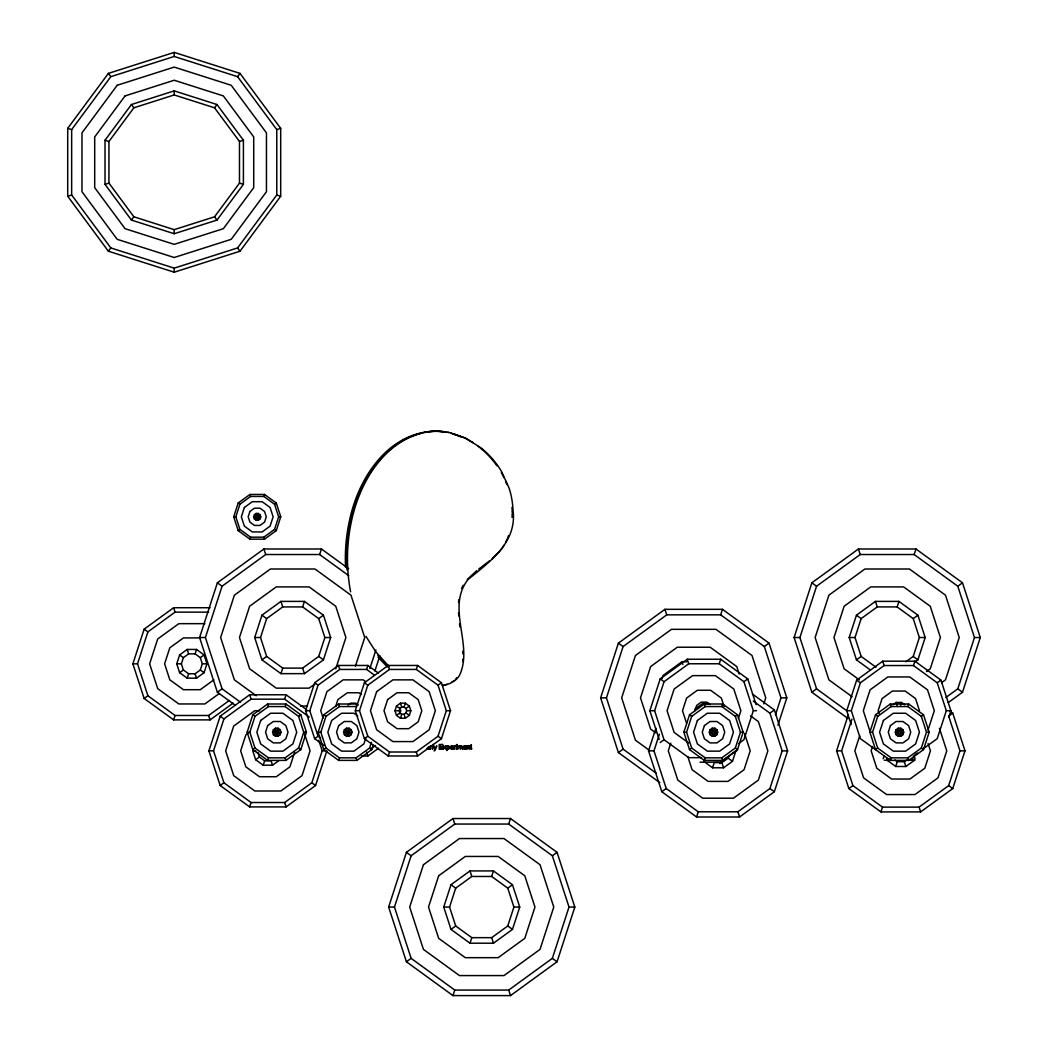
<?xml version="1.0" encoding="UTF-8"?>
<svg xmlns="http://www.w3.org/2000/svg" width="1048" height="1048" viewBox="0 0 1048 1048"><rect width="100%" height="100%" fill="white"/><g stroke="black" fill="none" stroke-linecap="round" stroke-linejoin="round"><path stroke-width="1.5" d="M512.053 517.385L512.184 513.625M462.862 661.55L462.954 659.113M458.539 602.521L458.749 599.705M431.016 746.726L430.335 749.228L430.335 745.809L431.213 745.849M454.832 746.726L454.151 749.228L454.151 745.809L455.042 745.849M233.141 703.129L210.072 719.884L173.627 719.884L144.152 698.466L132.886 663.816L144.152 629.154L173.627 607.735L210.072 607.735M229.329 700.444L208.631 715.483L175.055 715.483L147.899 695.754L137.511 663.816L147.899 631.879L175.055 612.137L208.631 612.137M176.745 663.816L179.627 654.934L187.186 649.446L196.513 649.446L204.072 654.934L206.954 663.816L204.072 672.698L196.513 678.174L187.186 678.174L179.627 672.698L176.745 663.816L181.369 663.816L183.374 657.659L188.614 653.847L195.085 653.847L200.325 657.659L202.316 663.816L200.325 669.973L195.085 673.772L188.614 673.772L183.374 669.973L181.369 663.816M233.717 516.821L238.197 502.988L249.961 494.446L264.502 494.446L276.253 502.988L280.746 516.821L276.253 530.642L264.502 539.183L249.961 539.183L238.197 530.642L233.717 516.821L235.826 516.821L239.913 504.232L250.616 496.451L263.847 496.451L274.55 504.232L278.637 516.821L274.55 529.397L263.847 537.179L250.616 537.179L239.913 529.397L235.826 516.821M235.472 705.396L217.368 692.243L199.592 637.525L217.368 582.806L263.913 548.982L321.448 548.982L348.604 568.71M173.627 719.884L175.055 715.483M187.186 678.174L188.614 673.772M195.085 653.847L196.513 649.446M240.595 702.278L222.071 688.824L205.408 637.525L222.071 586.225L265.72 554.523L319.653 554.523L348.748 575.653M253.695 516.821L254.376 514.738L256.144 513.455L258.319 513.455L260.087 514.738L260.769 516.821L260.087 518.891L258.319 520.175L256.144 520.175L254.376 518.891L253.695 516.821L255.804 516.821L256.786 515.459L258.384 515.983L257.677 518.171L255.804 516.821M249.961 539.183L250.616 537.179M256.144 520.175L256.786 518.171M257.677 515.459L258.319 513.455M263.847 496.451L264.502 494.446M318.749 740.202L322.208 750.84L326.832 750.84L315.579 785.502L286.091 806.921L249.66 806.921L220.172 785.502L208.919 750.84L220.172 716.19L249.66 694.772L286.091 694.772L306.606 709.666M322.208 750.84L311.832 782.777L284.663 802.519L251.088 802.519L223.918 782.777L213.543 750.84L223.918 718.915L251.088 699.173L284.663 699.173L309.239 717.029M254.69 637.525L261.948 615.189L280.943 601.395L304.431 601.395L323.426 615.189L330.67 637.525L323.426 659.847L304.431 673.654L280.943 673.654L261.948 659.847L254.69 637.525L260.507 637.525L266.651 656.428L282.737 668.113L302.623 668.113L318.71 656.428L324.854 637.525L318.71 618.608L302.623 606.923L282.737 606.923L266.651 618.608L260.507 637.525M247.145 732.198L252.804 714.775L267.62 704.007L285.947 704.007L300.763 714.775L306.422 732.198L300.763 749.621L285.947 760.39L267.62 760.39L252.804 749.621L247.145 732.198L249.83 732.198L254.978 716.36L268.458 706.562L285.108 706.562L298.588 716.36L303.737 732.198L298.588 748.049L285.108 757.835L268.458 757.835L254.978 748.049L249.83 732.198M280.943 673.654L282.737 668.113M302.623 606.923L304.431 601.395M319.653 554.523L321.448 548.982M272.585 732.198L273.384 729.722L275.48 728.203L278.087 728.203L280.183 729.722L280.995 732.198L280.183 734.674L278.087 736.194L275.48 736.194L273.384 734.674L272.585 732.198L275.27 732.198L276.318 730.757L278.31 732.198L277.248 733.639L275.27 732.198M249.66 806.921L251.088 802.519M278.834 760.638L272.546 765.21L263.205 765.21L264.633 760.809L259.393 756.997L257.9 752.385M284.663 699.173L286.091 694.772M267.62 760.39L268.458 757.835M275.48 736.194L276.318 733.639M277.248 730.757L278.087 728.203M285.108 706.562L285.947 704.007M323.924 745.416L314.675 738.696L305.584 710.714L314.675 682.746L338.465 665.454L367.887 665.454L378.459 673.13M294.632 752.307L289.903 766.848L276.292 776.738L259.459 776.738L245.848 766.848L240.647 750.84L245.848 734.845L248.324 733.05M320.609 738.093L318.055 736.233L309.776 710.714L318.055 685.195L339.762 669.436L366.59 669.436L374.254 675.004M335.74 668.807L345.906 637.525L335.74 606.242L309.134 586.906L276.24 586.906L249.634 606.242L239.468 637.525L249.634 668.807L276.24 688.143L309.134 688.143L315.461 683.532M373.18 745.272L371.765 749.621L356.949 760.39L338.622 760.39L323.806 749.621L318.147 732.198L323.806 714.775L338.622 704.007L356.949 704.007L356.11 706.562L339.46 706.562L325.98 716.36L320.832 732.198L325.98 748.049L339.46 757.835L356.11 757.835L369.59 748.049L371.464 742.285M335.635 706.549L337.888 699.606L347.346 692.754L359.019 692.754L361.377 694.47M355.39 666.253L364.73 637.525L350.975 595.172L314.95 568.999L270.423 568.999L234.398 595.172L220.643 637.525L234.398 679.864L256.275 695.754M343.574 732.198L344.386 729.722L346.482 728.203L349.089 728.203L351.185 729.722L351.997 732.198L351.185 734.674L349.089 736.194L346.482 736.194L344.386 734.674L343.574 732.198L346.259 732.198L347.32 730.757L349.311 732.198L348.25 733.639L346.259 732.198M366.59 669.436L367.887 665.454M338.622 760.39L339.46 757.835M346.482 736.194L347.32 733.639M348.25 730.757L349.089 728.203M355.311 710.714L364.403 682.746L388.205 665.454L417.615 665.454L441.418 682.746L450.509 710.714L441.418 738.696L417.615 755.988L388.205 755.988L364.403 738.696L355.311 710.714L359.503 710.714L367.796 736.233L389.489 752.005L416.318 752.005L438.025 736.233L446.317 710.714L438.025 685.195L416.318 669.436L389.489 669.436L367.796 685.195L359.503 710.714M369.865 668.611L375.918 649.957M374.909 670.956L379.848 655.76M365.804 738.054L363.905 743.91L353.949 751.154L341.622 751.154L331.666 743.91L327.854 732.198L331.666 720.487L341.622 713.243L353.949 713.243L357.682 715.967M394.978 710.714L396.498 706.051L400.454 703.169L405.353 703.169L409.323 706.051L410.842 710.714L409.323 715.378L405.353 718.26L400.454 718.26L396.498 715.378L394.978 710.714L399.17 710.714L399.877 712.915L401.751 714.278L404.07 714.278L405.93 712.915L406.65 710.714L405.93 708.514L404.07 707.164L401.751 707.164L399.877 708.514L399.17 710.714M399.76 713.819L400.781 710.714L399.76 707.61M388.205 755.988L389.489 752.005M400.454 718.26L401.751 714.278M404.07 707.164L405.353 703.169M416.318 669.436L417.615 665.454M388.638 907.057L406.414 852.338L452.972 818.527L510.507 818.527L557.051 852.338L574.828 907.057L557.051 961.776L510.507 995.6L452.972 995.6L406.414 961.776L388.638 907.057L394.454 907.057L411.13 958.357L454.767 990.072L508.699 990.072L552.348 958.357L569.012 907.057L552.348 855.758L508.699 824.055L454.767 824.055L411.13 855.758L394.454 907.057M443.749 907.057L450.994 884.735L469.989 870.927L493.477 870.927L512.472 884.735L519.729 907.057L512.472 929.393L493.477 943.2L469.989 943.2L450.994 929.393L443.749 907.057L449.566 907.057L455.71 925.974L471.796 937.659L491.682 937.659L507.769 925.974L513.913 907.057L507.769 888.154L491.682 876.469L471.796 876.469L455.71 888.154L449.566 907.057M452.972 995.6L454.767 990.072M469.989 943.2L471.796 937.659M491.682 876.469L493.477 870.927M508.699 824.055L510.507 818.527M659.782 782.633L618.399 752.569L600.622 697.85L618.399 643.131L664.943 609.32L722.478 609.32L769.035 643.131L786.812 697.85L777.917 725.216M656.166 773.175L623.101 749.15L606.438 697.85L623.101 646.551L666.751 614.849L720.683 614.849L764.32 646.551L780.996 697.85L775.441 714.946M659.205 739.495L649.852 710.714L660.188 678.908L687.252 659.244L720.71 659.244L747.761 678.908L756.132 704.662M662.009 678.501L662.978 675.528L681.973 661.72L686.676 661.72M701.57 757.665L688.719 757.665L664.039 739.731L654.62 710.714L664.039 681.698L688.719 663.764L719.229 663.764L743.91 681.698L753.342 710.714L743.91 739.731L738.722 743.504M752.451 694.051L774.341 709.968L787.624 750.84L774.341 791.725L739.574 816.995L696.579 816.995L661.812 791.725L648.529 750.84L655.904 728.137M753.263 701.073L769.926 713.177L782.162 750.84L769.926 788.515L737.884 811.794L698.269 811.794L666.227 788.515L653.978 750.84L659.375 734.268M670.785 743.15L668.283 750.84L677.794 780.118L702.684 798.196L733.456 798.196L758.359 780.118L767.87 750.84L758.359 721.574L750.499 715.863M720.683 614.849L722.478 609.32M683.859 732.198L689.532 714.775L704.348 704.007L722.662 704.007L737.491 714.775L743.15 732.198L737.491 749.621L722.662 760.39L704.348 760.39L689.532 749.621L683.859 732.198L686.545 732.198L691.693 716.36L705.173 706.562L721.836 706.562L735.316 716.36L740.464 732.198L735.316 748.049L721.836 757.835L705.173 757.835L691.693 748.049L686.545 732.198M694.955 710.714L696.684 705.422L701.191 702.147L706.771 702.147L710.151 704.597M719.229 663.764L720.71 659.244M709.3 732.198L710.099 729.722L712.208 728.203L714.802 728.203L716.911 729.722L717.71 732.198L716.911 734.674L714.802 736.194L712.208 736.194L710.099 734.674L709.3 732.198L711.985 732.198L713.033 730.757L715.024 732.198L713.976 733.639L711.985 732.198M704.348 760.39L705.173 757.835M712.208 736.194L713.033 733.639M713.976 730.757L714.802 728.203M721.836 706.562L722.662 704.007M696.579 816.995L698.269 811.794M712.575 767.791L714.251 762.603L721.889 762.603L728.072 758.11L732.486 761.32L723.579 767.791L712.575 767.791L703.653 761.32M738.355 718.456L740.87 710.714L733.823 689.034L715.378 675.633L692.571 675.633L674.126 689.034L667.078 710.714L674.126 732.408L688.628 742.94M732.486 761.32L735.893 750.84M763.795 703.902L765.76 697.85L752.005 655.498L715.981 629.337L671.454 629.337L635.429 655.498L621.674 697.85L635.429 740.202L649.577 750.486M848.081 718.548L811.873 692.243L794.096 637.525L811.873 582.806L858.417 548.982L915.952 548.982L962.496 582.806L980.286 637.525L962.496 692.243L948.283 702.579M846.994 710.924L816.575 688.824L799.912 637.525L816.575 586.225L860.225 554.523L914.157 554.523L957.793 586.225L974.47 637.525L957.793 688.824L945.899 697.47M870.377 669.973L856.452 659.847L849.194 637.525L856.452 615.189L875.447 601.395L898.922 601.395L917.917 615.189L925.174 637.525L917.917 659.847L915.389 661.694M876.01 667.222L861.155 656.428L855.011 637.525L861.155 618.608L877.241 606.923L897.127 606.923L913.214 618.608L919.358 637.525L913.214 656.428L905.786 661.825M851.199 724.495L846.732 710.714L856.675 680.1L882.717 661.183L914.904 661.183L940.934 680.1L950.89 710.714L948.899 716.845M950.169 711.238L952.737 713.112L964.998 750.84L952.737 788.581L920.629 811.912L880.949 811.912L848.854 788.581L836.592 750.84L848.369 714.618M877.7 748.049L872.552 732.198L877.7 716.36L891.18 706.562L907.843 706.562L921.323 716.36L926.471 732.198L921.323 748.049L907.843 757.835L891.18 757.835L877.7 748.049L875.539 749.621L869.866 732.198L875.539 714.775L890.355 704.007L908.682 704.007L923.498 714.775L929.157 732.198L923.498 749.621L908.682 760.39L890.355 760.39L860.382 738.63L851.304 710.714L860.382 682.798L884.132 665.546L913.476 665.546L937.226 682.798L946.305 710.714L937.226 738.63L922.712 749.176M952.737 713.112L948.663 716.072L959.955 750.84L948.663 785.62L919.083 807.117L882.508 807.117L852.928 785.62L841.636 750.84L851.945 719.098M897.127 606.923L898.922 601.395M914.157 554.523L915.952 548.982M859.714 735.84L854.827 750.84L863.604 777.865L886.595 794.554L914.996 794.554L937.973 777.865L946.763 750.84L939.44 728.334M872.565 746.49L871.15 750.84L876.809 768.276L891.638 779.044L909.952 779.044L924.781 768.276L930.441 750.84L928.083 743.582M883.189 758.791L884.132 755.883M900.546 705.37L901.49 702.461L904.738 704.832M913.476 665.546L914.904 661.183M895.306 732.198L896.119 729.722L898.215 728.203L900.808 728.203L902.918 729.722L903.717 732.198L902.918 734.674L900.808 736.194L898.215 736.194L896.119 734.674L895.306 732.198L897.992 732.198L899.04 730.757L901.031 732.198L899.983 733.639L897.992 732.198M890.355 760.39L891.18 757.835M898.215 736.194L899.04 733.639M899.983 730.757L900.808 728.203M907.843 706.562L908.682 704.007M880.949 811.912L882.508 807.117M914.996 757.756L914.105 760.507L905.878 766.494L895.713 766.494L897.271 761.7L904.319 761.7L906.599 760.036M928.004 730.089L934.305 710.714L927.519 689.846L909.769 676.956L887.839 676.956L870.089 689.846L863.303 710.714L870.089 731.583M507.664 537.781L508.542 535.528M505.726 542.183L507.232 538.908M461.539 588.478L463.164 585.269M502.713 547.305L503.996 545.314M444.981 746.608L446.251 745.809L445.059 747.407L446.343 749.228L444.732 747.879L443.134 749.228L444.391 747.447L443.225 745.809L444.653 746.883M67.714 128.341L108.389 73.386L174.204 52.4L240.018 73.386L280.694 128.341L280.694 196.264L240.018 251.219L174.204 272.205L108.389 251.219L67.714 196.264L67.714 128.341L71.657 129.598L110.826 76.674L174.204 56.461L237.595 76.674L276.764 129.598L276.764 195.007L237.595 247.931L174.204 268.144L110.826 247.931L71.657 195.007L71.657 129.598M105.01 140.236L131.432 104.525L174.204 90.875L216.975 104.525L243.411 140.236L243.411 184.369L216.975 220.08L174.204 233.73L131.432 220.08L105.01 184.369L105.01 140.236L108.94 141.493L133.869 107.813L174.204 94.949L214.552 107.813L239.481 141.493L239.481 183.112L214.552 216.792L174.204 229.656L133.869 216.792L108.94 183.112L108.94 141.493M108.389 251.219L110.826 247.931M131.432 220.08L133.869 216.792M214.552 107.813L216.975 104.525M237.595 76.674L240.018 73.386M500.616 550.187L502.058 548.301M499.896 551.13L492.246 558.663M467.238 579.505L476.801 570.557M467.827 746.464L468.679 746.255M489.429 560.955L481.635 566.85M478.713 569.051L480.652 567.571M238.197 530.642L239.913 529.397M254.376 518.891L256.079 517.66M258.384 515.983L260.087 514.738M274.55 504.232L276.253 502.988M144.152 698.466L147.899 695.754M179.627 672.698L183.374 669.973M200.325 657.659L204.072 654.934M213.871 679.811L200.26 689.702L183.439 689.702L169.815 679.811L164.615 663.816L169.815 647.808L183.439 637.918L200.26 637.918M217.368 692.243L222.071 688.824M261.948 659.847L266.651 656.428M318.71 618.608L323.426 615.189M219.399 693.422L204.897 703.955L178.802 703.955L157.698 688.628L149.641 663.816L157.698 639.005L178.802 623.665L204.897 623.665M252.804 749.621L254.978 748.049M273.384 734.674L275.558 733.089M278.008 731.308L280.183 729.722M298.588 716.36L300.763 714.775M220.172 785.502L223.918 782.777M263.205 765.21L255.647 759.721L259.393 756.997M348.08 705.094L350.726 703.169L355.626 703.169L358.272 705.094M314.675 738.696L318.055 736.233M323.806 749.621L325.98 748.049M344.386 734.674L346.561 733.089M349.01 731.308L351.185 729.722M364.403 738.696L367.796 736.233M396.498 715.378L399.877 712.915M405.93 708.514L409.323 706.051M438.025 685.195L441.418 682.746M371.699 748.285L375.525 745.508M361.35 755.988L367.887 755.988L378.459 748.298M618.399 752.569L623.101 749.15M764.32 646.551L769.035 643.131M694.824 709.208L702.684 703.496L709.169 703.496M660.188 742.534L664.039 739.731M743.91 681.698L747.761 678.908M689.532 749.621L691.693 748.049M710.099 734.674L712.273 733.089M714.736 731.308L716.911 729.722M735.316 716.36L737.491 714.775M406.414 961.776L411.13 958.357M450.994 929.393L455.71 925.974M507.769 888.154L512.472 884.735M552.348 855.758L557.051 852.338M661.812 791.725L666.227 788.515M769.926 713.177L774.341 709.968M811.873 692.243L816.575 688.824M856.452 659.847L861.155 656.428M913.214 618.608L917.917 615.189M957.793 586.225L962.496 582.806M737.451 750.027L720.71 762.197L699.999 762.197M719.845 763.573L728.845 757.023M926.445 671.572L930.244 668.807L940.41 637.525L930.244 606.242L903.638 586.906L870.744 586.906L844.138 606.242L833.972 637.525L844.138 668.807L859.334 679.851M892.87 704.832L896.119 702.461L901.49 702.461M937.226 682.798L940.934 680.1M941.615 682.667L945.479 679.864L959.234 637.525L945.479 595.172L909.454 568.999L864.928 568.999L828.903 595.172L815.148 637.525L828.903 679.864L852.063 696.697M896.119 734.674L898.28 733.089M900.743 731.308L902.918 729.722M921.323 716.36L923.498 714.775M848.854 788.581L852.928 785.62M886.595 757.756L887.486 760.507L889.529 759.027M914.799 754.927L917.445 753.014M451.531 682.287L453.522 680.951M67.714 196.264L71.657 195.007M105.01 184.369L108.94 183.112M239.481 141.493L243.411 140.236M276.764 129.598L280.694 128.341M447.155 684.318L442.361 685.602M422.357 432.981C383.778 442.767 360.761 481.281 352.233 517.791A177.688 177.688 0 0 0 350.582 591.753M443.199 685.602L450.247 683.401L454.36 680.951A21.117 21.117 0 0 0 459.378 675.606C474.024 645.385 445.596 607.735 468.076 579.505C489.835 561.689 517.516 542.327 512.97 509.852A80.12 80.12 0 0 0 511.005 495.01A78.928 78.928 0 0 0 509.027 487.936L501.586 471.626A88.792 88.792 0 0 0 481.635 448.348L465.666 438.051L450.64 432.981M425.252 432.366C384.629 439.846 360.093 480.298 351.394 517.791A177.688 177.688 0 0 0 346.993 569.876M424.401 432.366L431.069 431.54A61.753 61.753 0 0 1 442.767 431.54L445.688 431.881M427.309 431.881L430.23 431.54A61.753 61.753 0 0 1 441.929 431.54L448.596 432.366M461.264 746.228L460.426 749.228L459.207 746.228L457.819 749.228C454.74 745.6 464.565 743.595 462.443 749.228L461.841 746.687M258.659 516.821L260.769 516.821M278.637 516.821L280.746 516.821M199.592 637.525L205.408 637.525M324.854 637.525L330.67 637.525M794.096 637.525L799.912 637.525M849.194 637.525L855.011 637.525M919.358 637.525L925.174 637.525M974.47 637.525L980.286 637.525M132.886 663.816L137.511 663.816M202.316 663.816L206.954 663.816M600.622 697.85L606.438 697.85M780.996 697.85L786.812 697.85M300.632 706.038L306.998 706.038M259.721 710.701L254.834 710.701L233.73 726.041L225.661 750.84L233.73 775.651L254.834 790.991L280.916 790.991L302.021 775.651L310.077 750.84L304.536 733.783M305.584 710.714L309.776 710.714M406.65 710.714L410.842 710.714M446.317 710.714L450.509 710.714M649.852 710.714L654.62 710.714M753.342 710.714L756.512 710.714M846.732 710.714L851.304 710.714M946.305 710.714L950.89 710.714M278.31 732.198L280.995 732.198M303.737 732.198L306.422 732.198M318.147 732.198L320.832 732.198M349.311 732.198L351.997 732.198M715.024 732.198L717.71 732.198M740.464 732.198L743.15 732.198M869.866 732.198L872.552 732.198M901.031 732.198L903.717 732.198M926.471 732.198L929.157 732.198M453.443 747.656C448.348 746.844 452.12 749.857 453.43 748.193M466.268 747.656C461.172 746.844 464.945 749.857 466.255 748.193M429.615 749.228L426.641 748.875M208.919 750.84L213.543 750.84M255.856 750.84L252.764 750.84L255.647 759.721M648.529 750.84L653.978 750.84M782.162 750.84L787.624 750.84M836.592 750.84L841.636 750.84M959.955 750.84L964.998 750.84M884.315 760.245L890.761 760.245M908.459 760.245L914.904 760.245L913.476 755.883M264.633 760.809L271.104 760.809L272.546 765.21M513.913 907.057L519.729 907.057M569.012 907.057L574.828 907.057M455.382 746.32L455.448 745.731M431.566 746.32L431.632 745.731M446.461 432.366L440.632 431.54A61.753 61.753 0 0 0 428.933 431.54C385.847 436.413 358.953 478.74 350.098 517.791A177.688 177.688 0 0 0 345.552 567.099M447.745 432.366L451.491 432.981M471.142 749.202L471.914 748.704M453.522 433.728L464.827 438.051L472.989 442.636M452.225 433.728L460.74 436.78M239.481 183.112L243.411 184.369M276.764 195.007L280.694 196.264M811.873 582.806L816.575 586.225M856.452 615.189L861.155 618.608M913.214 656.428L917.917 659.847M957.793 688.824L962.496 692.243M856.675 680.1L860.382 682.798M875.539 714.775L877.7 716.36M896.119 729.722L898.28 731.308M900.743 733.089L902.918 734.674M921.323 748.049L923.498 749.621M912.061 759.027L914.105 760.507M948.663 785.62L952.737 788.581M894.992 760.036L897.271 761.7M887.486 760.507L895.713 766.494M618.399 643.131L623.101 646.551M660.188 678.908L664.039 681.698M689.532 714.775L691.693 716.36M710.099 729.722L712.273 731.308M714.736 733.089L716.911 734.674M735.316 748.049L737.491 749.621M769.926 788.515L774.341 791.725M655.734 732.814L650.664 729.133L640.498 697.85L650.664 666.567L677.27 647.232L710.164 647.232L736.77 666.567L739.194 674.021M238.197 502.988L239.913 504.232M254.376 514.738L256.079 515.983M258.384 517.66L260.087 518.891M274.55 529.397L276.253 530.642M365.7 681.672L363.211 679.864L343.154 679.864L326.924 691.641L320.727 710.714L323.112 718.05M364.403 682.746L367.796 685.195M396.498 706.051L399.877 708.514M405.93 712.915L409.323 715.378M438.025 736.233L441.418 738.696M217.368 582.806L222.071 586.225M261.948 615.189L266.651 618.608M318.71 656.428L323.426 659.847M314.675 682.746L318.055 685.195M323.806 714.775L325.98 716.36M344.386 729.722L346.561 731.308M349.01 733.089L351.185 734.674M369.59 748.049L371.765 749.621M144.152 629.154L147.899 631.879M179.627 654.934L183.374 657.659M200.325 669.973L204.072 672.698M252.804 714.775L254.978 716.36M273.384 729.722L275.558 731.308M278.008 733.089L280.183 734.674M298.588 748.049L300.763 749.621M220.172 716.19L223.918 718.915M311.832 782.777L315.579 785.502M406.414 852.338L411.13 855.758M450.994 884.735L455.71 888.154M507.769 925.974L512.472 929.393M552.348 958.357L557.051 961.776M478.242 446.317L480.796 448.348A88.792 88.792 0 0 1 496.922 465.731M388.86 666.292L375.787 651.817L365.962 636.372M388.022 666.292L377.856 655.524M387.55 667.052L378.053 657.319M108.389 73.386L110.826 76.674M131.432 104.525L133.869 107.813M214.552 216.792L216.975 220.08M237.595 247.931L240.018 251.219M501.324 472.648L504.114 477.888M505.608 481.163L506.97 484.504M434.959 749.228L433.662 745.809L435.248 748.573L436.806 745.809L435.379 749.595A1.52 1.52 0 0 1 434.003 750.892M919.476 710.714L915.533 698.571L905.197 691.051L892.411 691.051L882.075 698.571L878.132 710.714L879.115 713.754M858.417 548.982L860.225 554.523M875.447 601.395L877.241 606.923M882.717 661.183L884.132 665.546M896.119 702.461L897.062 705.37M890.355 704.007L891.18 706.562M898.215 728.203L899.04 730.757M899.983 733.639L900.808 736.194M907.843 757.835L908.682 760.39M904.319 761.7L905.878 766.494M919.083 807.117L920.629 811.912M744.525 733.417L750.198 750.84L744.054 769.73L728.006 781.389L708.147 781.389L692.086 769.73L687.842 756.656M724.089 706.509L721.365 698.086L710.623 690.278L697.339 690.278L686.597 698.086L682.497 710.714L686.597 723.343M704.348 704.007L705.173 706.562M712.208 728.203L713.033 730.757M713.976 733.639L714.802 736.194M721.836 757.835L722.662 760.39M721.889 762.603L723.579 767.791M737.884 811.794L739.574 816.995M687.252 659.244L688.719 663.764M664.943 609.32L666.751 614.849M681.973 661.72L682.877 664.484M452.972 818.527L454.767 824.055M469.989 870.927L471.796 876.469M491.682 937.659L493.477 943.2M508.699 990.072L510.507 995.6M388.205 665.454L389.489 669.436M400.454 703.169L401.751 707.164M404.07 714.278L405.353 718.26M416.318 752.005L417.615 755.988M338.465 665.454L339.762 669.436M366.59 752.005L367.887 755.988M338.622 704.007L339.46 706.562M346.482 728.203L347.32 730.757M348.25 733.639L349.089 736.194M356.11 757.835L356.949 760.39M249.961 494.446L250.616 496.451M256.144 513.455L256.786 515.459M257.677 518.171L258.319 520.175M263.847 537.179L264.502 539.183M263.913 548.982L265.72 554.523M280.943 601.395L282.737 606.923M302.623 668.113L304.431 673.654M267.62 704.007L268.458 706.562M275.48 728.203L276.318 730.757M277.248 733.639L278.087 736.194M285.108 757.835L285.947 760.39M249.66 694.772L251.088 699.173M284.663 802.519L286.091 806.921M173.627 607.735L175.055 612.137M187.186 649.446L188.614 653.847M195.085 673.772L196.513 678.174M208.631 715.483L210.072 719.884M469.124 746.661L469.176 749.228L469.753 746.936A1.428 1.428 0 0 0 467.238 746.111M470.801 748.835L470.329 745.809L471.325 744.604L471.325 748.337M427.086 748.364L428.305 748.731L428.855 747.512A4.716 4.716 0 0 1 428.134 747.683M459.509 623.783L459.889 626.94M458.539 612.857L458.762 615.949M462.731 651.201L462.915 653.965M429.431 746.844L429.444 748.39A2.279 2.279 0 0 0 429.562 749.241M512.158 512.367L512.131 509.852A80.12 80.12 0 0 0 511.987 507.35M467.5 746.294L466.976 745.809L466.976 749.228L467.552 747.355M174.204 52.4L174.204 56.461M174.204 90.875L174.204 94.949M174.204 229.656L174.204 233.73M174.204 268.144L174.204 272.205M428.855 747.067A6.013 6.013 0 0 1 428.147 747.198M453.522 748.233A1.729 1.729 0 0 1 450.706 748.691A1.729 1.729 0 0 1 451.321 745.914A1.729 1.729 0 0 1 453.679 747.512M466.347 748.233A1.729 1.729 0 0 1 463.53 748.691A1.729 1.729 0 0 1 464.133 745.914A1.729 1.729 0 0 1 466.504 747.512M467.605 747.342A1.349 1.349 0 0 1 467.775 746.438M457.033 677.624A21.117 21.117 0 0 1 455.356 679.405M449.199 747.486C447.588 752.254 446.815 743.399 449.199 747.486M450.928 747.132C455.081 747.905 451.046 744.774 450.928 747.132M463.753 747.132C467.958 747.787 463.727 744.866 463.753 747.132M244.381 507.481L241.341 516.821L244.381 526.148L252.319 531.926L262.144 531.926L270.083 526.148L273.122 516.821L270.083 507.481L262.144 501.704L252.319 501.704L244.381 507.481M249.909 511.49L248.166 516.821L249.909 522.14L254.428 525.428L260.035 525.428L264.555 522.14L266.284 516.821L264.555 511.49L260.035 508.201L254.428 508.201L249.909 511.49M260.664 720.487L256.852 732.198L260.664 743.91L270.633 751.154L282.947 751.154L292.903 743.91L296.715 732.198L292.903 720.487L282.947 713.243L270.633 713.243L260.664 720.487M267.699 725.596L265.55 732.198L267.699 738.801L273.318 742.888L280.261 742.888L285.881 738.801L288.017 732.198L285.881 725.596L280.261 721.509L273.318 721.509L267.699 725.596M338.701 725.596L336.552 732.198L338.701 738.801L344.307 742.888L351.263 742.888L356.87 738.801L359.019 732.198L356.87 725.596L351.263 721.509L344.307 721.509L338.701 725.596M376.664 691.641L370.468 710.714L376.664 729.788L392.882 741.578L412.938 741.578L429.156 729.788L435.352 710.714L429.156 691.641L412.938 679.864L392.882 679.864L376.664 691.641M387.629 699.606L384.013 710.714L387.629 721.823L397.074 728.688L408.746 728.688L418.191 721.823L421.807 710.714L418.191 699.606L408.746 692.754L397.074 692.754L387.629 699.606M423.444 864.718L409.689 907.057L423.444 949.409L459.469 975.583L503.996 975.583L540.021 949.409L553.776 907.057L540.021 864.718L503.996 838.544L459.469 838.544L423.444 864.718M438.68 875.774L428.514 907.057L438.68 938.34L465.286 957.675L498.18 957.675L524.786 938.34L534.952 907.057L524.786 875.774L498.18 856.452L465.286 856.452L438.68 875.774M697.392 720.487L693.58 732.198L697.392 743.91L707.348 751.154L719.662 751.154L729.631 743.91L733.43 732.198L729.631 720.487L719.662 713.243L707.348 713.243L697.392 720.487M704.413 725.596L702.265 732.198L704.413 738.801L710.033 742.888L716.976 742.888L722.596 738.801L724.744 732.198L722.596 725.596L716.976 721.509L710.033 721.509L704.413 725.596M883.399 720.487L879.586 732.198L883.399 743.91L893.355 751.154L905.669 751.154L915.638 743.91L919.437 732.198L915.638 720.487L905.669 713.243L893.355 713.243L883.399 720.487M890.42 725.596L888.285 732.198L890.42 738.801L896.04 742.888L902.983 742.888L908.603 738.801L910.751 732.198L908.603 725.596L902.983 721.509L896.04 721.509L890.42 725.596M117.193 85.281L81.967 132.886L81.967 191.719L117.193 239.324L174.204 257.507L231.228 239.324L266.454 191.719L266.454 132.886L231.228 85.281L174.204 67.098L117.193 85.281M125.066 95.918L94.7 136.947L94.7 187.657L125.066 228.687L174.204 244.354L223.355 228.687L253.721 187.657L253.721 136.947L223.355 95.918L174.204 80.251L125.066 95.918M433.099 744.499L432.523 749.228L433.099 744.499M442.623 744.499L439.217 744.499L439.217 749.228L442.741 749.228L439.833 748.665L439.833 747.054L442.453 747.054L439.833 746.504L439.833 745.062L442.623 744.499M456.928 744.499L456.352 745.167L456.928 744.499M447.352 745.809L446.815 750.538L447.404 748.875A1.52 1.52 0 0 0 449.33 748.455A1.52 1.52 0 0 0 449.278 746.504A1.52 1.52 0 0 0 447.339 746.228L447.352 745.809M456.928 745.809L456.352 749.228L456.928 745.809"/></g></svg>
